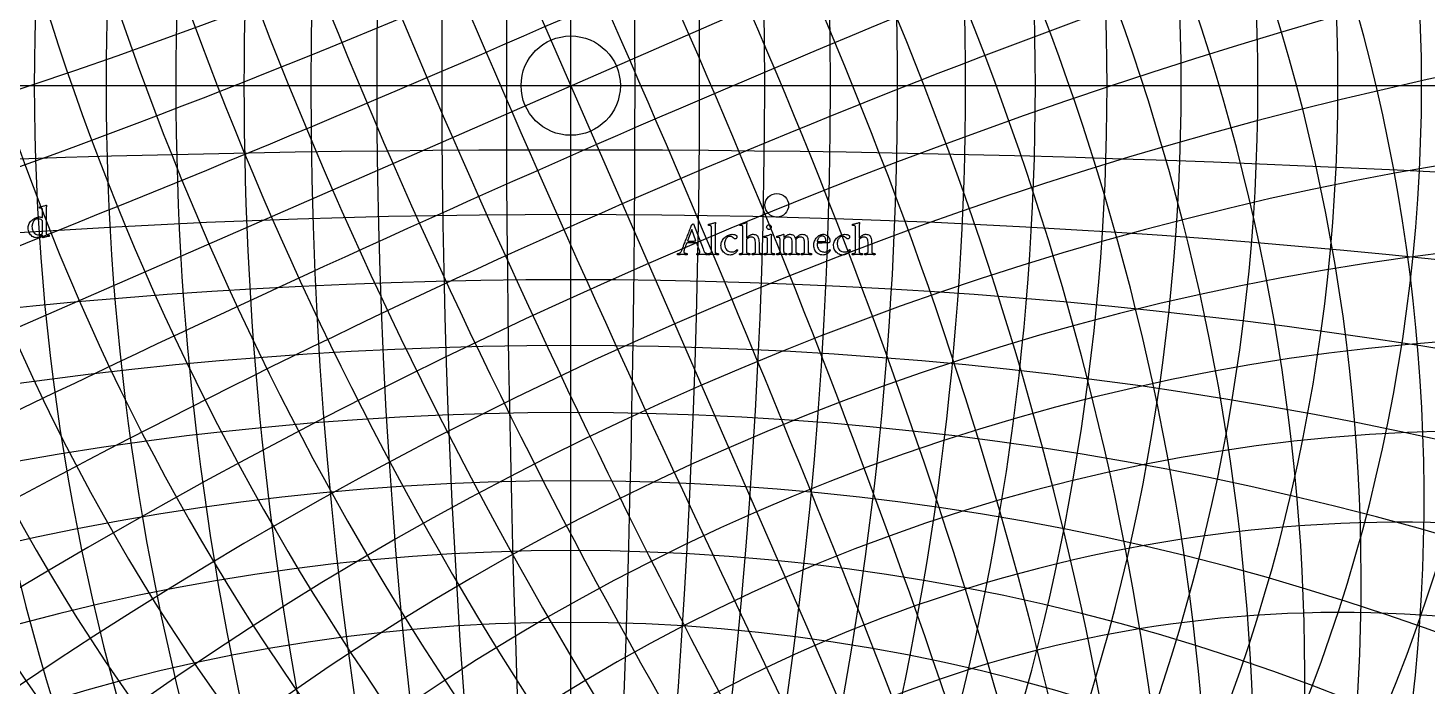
# Model space of a CAD drawing. Header units: millimetres. Extents: x -105 to 105, y -105 to 128.
# Drawn here: x -35 to 55.2, y -38.7 to 3.7 of the extents above; entities that cross this region are included whole.
import ezdxf

# ---------------------------------------------------------------- set-up
doc = ezdxf.new("R2010")
doc.units = ezdxf.units.MM
for name, color, linetype in [('CUT_INNER', 6, 'Continuous'), ('ENGRAVE', 7, 'Continuous'), ('ENGRAVE_FINE', 8, 'Continuous'), ('TEXT', 5, 'Continuous')]:
    doc.layers.add(name, color=color, linetype=linetype)

msp = doc.modelspace()

# ---------------------------------------------------------------- linework, layer by layer
at = {"layer": 'CUT_INNER'}
msp.add_circle((0, 0), 3.2, dxfattribs=at)
at = {"layer": 'ENGRAVE'}
for points in [[(0, -95.025), (0, 95.025)], [(0, -95.025), (0, 95.025)], [(-87.0884, -38.0178), (87.0884, 38.0178)], [(-95.025, 0), (95.025, 0)], [(-95.025, 0), (95.025, 0)], [(-95.025, 0), (95.025, 0)]]:
    msp.add_lwpolyline(points, dxfattribs=at)
for centre, radius in [((0, 0), 102.9), ((0, 0), 102.9), ((0, 0), 100.1438), ((0, 0), 95.025), ((0, 0), 95.025), ((0, 0), 95.025), ((13.287, -7.7073), 0.7602)]:
    msp.add_circle(centre, radius, dxfattribs=at)
for centre, radius, start, end in [((16.7555, 0), 96.4909, 100, 260), ((34.5863, 0), 101.1235, 110, 250), ((54.8627, 0), 109.7254, 120, 240), ((79.7354, 0), 124.0463, 130, 230), ((113.2464, 0), 147.8327, 140, 220), ((164.5881, 0), 190.05, 150, 210), ((261.079, 0), 277.8345, 160, 200), ((538.9136, 0), 547.2272, 170, 190), ((-538.9136, 0), 547.2272, 350, 10), ((-261.079, 0), 277.8345, 340, 20), ((-164.5881, 0), 190.05, 330, 30), ((-113.2464, 0), 147.8327, 320, 40), ((-79.7354, 0), 124.0463, 310, 50), ((-54.8627, 0), 109.7254, 300, 60), ((-34.5863, 0), 101.1235, 290, 70), ((-16.7555, 0), 96.4909, 280, 80), ((0, -547.2272), 538.9136, 80, 100), ((0, -277.8345), 261.079, 70, 110), ((0, -190.05), 164.5881, 60, 120), ((0, -147.8327), 113.2464, 50, 130)]:
    msp.add_arc(centre, radius, start, end, dxfattribs=at)
at = {"layer": 'ENGRAVE_FINE'}
for points in [[(38.0178, -87.0884), (-38.0178, 87.0884)], [(-87.0884, -38.0178), (87.0884, 38.0178)]]:
    msp.add_lwpolyline(points, dxfattribs=at)
for centre, radius, start, end in [((8.3136, 0), 95.388, 95, 265), ((25.4619, 0), 98.3771, 105, 255), ((44.3109, 0), 104.8485, 115, 245), ((66.5372, 0), 116.0041, 125, 235), ((95.025, 0), 134.3856, 135, 225), ((135.7098, 0), 165.671, 145, 215), ((203.7818, 0), 224.8483, 155, 205), ((354.6381, 0), 367.1484, 165, 195), ((1086.1407, 0), 1090.2896, 175, 185), ((-1086.1407, 0), 1090.2896, 355, 5), ((-354.6381, 0), 367.1484, 345, 15), ((-203.7818, 0), 224.8483, 335, 25), ((-135.7098, 0), 165.671, 325, 35), ((-95.025, 0), 134.3856, 315, 45), ((-66.5372, 0), 116.0041, 305, 55), ((-44.3109, 0), 104.8485, 295, 65), ((-25.4619, 0), 98.3771, 285, 75), ((-8.3136, 0), 95.388, 275, 85), ((-7.6193, -3.3261), 95.388, 298.583333, 108.583334), ((-15.356, -6.7036), 96.4909, 303.583333, 103.583333), ((-23.3353, -10.1868), 98.3771, 308.583333, 98.583333), ((7.6193, 3.3261), 95.388, 118.583333, 288.583334), ((15.356, 6.7036), 96.4909, 123.583333, 283.583333), ((23.3353, 10.1868), 98.3771, 128.583333, 278.583333), ((31.6976, 13.8374), 101.1235, 133.583333, 273.583333), ((40.61, 17.728), 104.8485, 138.583333, 268.583333), ((50.2805, 21.9496), 109.7254, 143.583333, 263.583333), ((60.98, 26.6204), 116.0041, 148.583333, 258.583333), ((73.0759, 31.9008), 124.0463, 153.583333, 253.583333), ((87.0884, 38.0178), 134.3856, 158.583333, 248.583333), ((103.788, 45.3079), 147.8327, 163.583333, 243.583333), ((124.3752, 54.2951), 165.671, 168.583333, 238.583333), ((150.8416, 65.8488), 190.05, 173.583333, 233.583333), ((186.7617, 81.5295), 224.8483, 178.583333, 228.583333), ((-31.6976, -13.8374), 101.1235, 313.583333, 93.583333), ((239.2735, 104.4531), 277.8345, 183.583333, 223.583333), ((325.0184, 141.8845), 367.1484, 188.583333, 218.583333), ((493.903, 215.6099), 547.2272, 193.583333, 213.583333), ((995.4253, 434.5458), 1090.2896, 198.5833333, 208.5833333), ((-995.4253, -434.5458), 1090.2896, 18.5833333, 28.5833333), ((-493.903, -215.6099), 547.2272, 13.583333, 33.583333), ((-325.0184, -141.8845), 367.1484, 8.583333, 38.583333), ((-239.2735, -104.4531), 277.8345, 3.583333, 43.583333), ((-186.7617, -81.5295), 224.8483, 358.583333, 48.583333), ((-150.8416, -65.8488), 190.05, 353.583333, 53.583333), ((-124.3752, -54.2951), 165.671, 348.583333, 58.583333), ((-103.788, -45.3079), 147.8327, 343.583333, 63.583333), ((-87.0884, -38.0178), 134.3856, 338.583333, 68.583333), ((-73.0759, -31.9008), 124.0463, 333.583333, 73.583333), ((-60.98, -26.6204), 116.0041, 328.583333, 78.583333), ((-50.2805, -21.9496), 109.7254, 323.583333, 83.583333), ((-40.61, -17.728), 104.8485, 318.583333, 88.583333), ((-89.9579, 206.0688), 203.7818, 268.583333, 318.583333), ((-111.1567, 254.6295), 261.079, 273.583333, 313.583333), ((-146.8896, 336.4839), 354.6381, 278.583333, 308.583333), ((-218.936, 501.5223), 538.9136, 283.583333, 303.583333), ((-436.2057, 999.2277), 1086.1407, 288.5833333, 298.5833333), ((436.2057, -999.2277), 1086.1407, 108.5833333, 118.5833333), ((218.936, -501.5223), 538.9136, 103.583333, 123.583333), ((146.8896, -336.4839), 354.6381, 98.583333, 128.583333), ((111.1567, -254.6295), 261.079, 93.583333, 133.583333), ((89.9579, -206.0688), 203.7818, 88.583333, 138.583333), ((0, -1090.2896), 1086.1407, 85, 95), ((76.0357, -174.1769), 164.5881, 83.583333, 143.583333), ((0, -367.1484), 354.6381, 75, 105), ((66.2821, -151.834), 135.7098, 78.583333, 148.583333), ((0, -224.8483), 203.7818, 65, 115), ((59.1453, -135.4855), 113.2464, 73.583333, 153.583333), ((53.7653, -123.1616), 95.025, 68.583333, 158.583333), ((0, -165.671), 135.7098, 55, 125), ((49.6288, -113.6859), 79.7354, 63.583333, 163.583333)]:
    msp.add_arc(centre, radius, start, end, dxfattribs=at)
at = {"layer": 'TEXT'}
for points in [[(-34.2728, -8.4611), (-34.2471, -8.4618), (-34.2191, -8.4638), (-34.1889, -8.4672), (-34.1563, -8.4719), (-34.1254, -8.4771), (-34.1003, -8.4822), (-34.081, -8.4871), (-34.0674, -8.4918), (-34.0607, -8.488), (-34.0559, -8.4765), (-34.053, -8.4573), (-34.0521, -8.4305), (-34.0521, -8.1025), (-34.0522, -8.0848), (-34.0525, -8.0653), (-34.0529, -8.0442), (-34.0536, -8.0213), (-34.055, -7.9988), (-34.0578, -7.9787), (-34.0619, -7.9612), (-34.0674, -7.9462), (-34.0762, -7.9308), (-34.0904, -7.9186), (-34.1099, -7.9094), (-34.1348, -7.9032), (-34.1628, -7.8992), (-34.1915, -7.8964), (-34.221, -7.8946), (-34.2513, -7.8941), (-34.2528, -7.8917), (-34.254, -7.8845), (-34.2551, -7.8725), (-34.2559, -7.8557), (-34.256, -7.8388), (-34.2548, -7.8262), (-34.2522, -7.8181), (-34.2483, -7.8144), (-34.1918, -7.807), (-34.136, -7.7971), (-34.0807, -7.7848), (-34.026, -7.7699), (-33.9725, -7.7531), (-33.9206, -7.735), (-33.8705, -7.7156), (-33.8222, -7.6948), (-33.8161, -7.6959), (-33.8103, -7.699), (-33.8046, -7.7043), (-33.7992, -7.7117), (-33.7945, -7.72), (-33.7911, -7.7281), (-33.7891, -7.7361), (-33.7885, -7.7439), (-33.7895, -7.7481), (-33.7927, -7.7607), (-33.7979, -7.7818), (-33.8053, -7.8113), (-33.8127, -7.8486), (-33.818, -7.8933), (-33.8211, -7.9452), (-33.8222, -8.0044), (-33.8222, -9.2857), (-33.8219, -9.3287), (-33.821, -9.3719), (-33.8196, -9.4153), (-33.8176, -9.4589), (-33.8148, -9.4992), (-33.8111, -9.5329), (-33.8064, -9.5598), (-33.8007, -9.58), (-33.7905, -9.5952), (-33.775, -9.6072), (-33.7544, -9.6159), (-33.7287, -9.6214), (-33.702, -9.6249), (-33.6785, -9.6279), (-33.6583, -9.6303), (-33.6413, -9.6321), (-33.6358, -9.6321), (-33.6314, -9.6321), (-33.6281, -9.6321), (-33.626, -9.6321), (-33.6232, -9.6343), (-33.621, -9.6378), (-33.6194, -9.6427), (-33.6183, -9.6489), (-33.6177, -9.6554), (-33.6172, -9.6608), (-33.6169, -9.6653), (-33.6168, -9.6689), (-33.6171, -9.6715), (-33.6179, -9.6762), (-33.6194, -9.683), (-33.6214, -9.6919), (-33.6242, -9.7006), (-33.6279, -9.7068), (-33.6326, -9.7105), (-33.6383, -9.7118), (-33.6774, -9.7145), (-33.7183, -9.7195), (-33.761, -9.7267), (-33.8053, -9.7363), (-33.8489, -9.7469), (-33.8892, -9.7574), (-33.9263, -9.7676), (-33.9601, -9.7777), (-33.9885, -9.7864), (-34.0092, -9.7926), (-34.0222, -9.7964), (-34.0275, -9.7976), (-34.0333, -9.7963), (-34.0383, -9.7923), (-34.0425, -9.7855), (-34.0459, -9.7762), (-34.0486, -9.7658), (-34.0505, -9.7562), (-34.0517, -9.7474), (-34.0521, -9.7394), (-34.0521, -9.6352), (-34.0526, -9.6237), (-34.0544, -9.6168), (-34.0572, -9.6145), (-34.0613, -9.6168), (-34.075, -9.6302), (-34.0946, -9.6459), (-34.1202, -9.6639), (-34.1517, -9.6842), (-34.187, -9.7052), (-34.2241, -9.7252), (-34.2629, -9.7443), (-34.3034, -9.7624), (-34.3442, -9.7778), (-34.3839, -9.7888), (-34.4224, -9.7954), (-34.4598, -9.7976), (-34.5263, -9.7923), (-34.5912, -9.7765), (-34.6543, -9.7502), (-34.7157, -9.7133), (-34.7734, -9.6673), (-34.8253, -9.6137), (-34.8715, -9.5524), (-34.9119, -9.4834), (-34.9447, -9.4084), (-34.9682, -9.329), (-34.9823, -9.2452), (-34.987, -9.157), (-34.9825, -9.0846), (-34.969, -9.0148), (-34.9465, -8.9475), (-34.915, -8.8826), (-34.8765, -8.8211), (-34.833, -8.7638), (-34.7845, -8.7108), (-34.731, -8.6619), (-34.6744, -8.6177), (-34.6165, -8.5784), (-34.5572, -8.5441), (-34.4965, -8.5148), (-34.4366, -8.4913), (-34.3793, -8.4745), (-34.3247, -8.4645), (-34.2728, -8.4611)], [(-34.3709, -8.5868), (-34.4256, -8.5913), (-34.4762, -8.6048), (-34.5229, -8.6273), (-34.5655, -8.6588), (-34.6038, -8.6975), (-34.6375, -8.7412), (-34.6667, -8.7902), (-34.6912, -8.8443), (-34.7106, -8.9018), (-34.7245, -8.9608), (-34.7329, -9.0213), (-34.7356, -9.0834), (-34.7326, -9.1526), (-34.7234, -9.219), (-34.708, -9.2828), (-34.6866, -9.3439), (-34.6592, -9.4008), (-34.6261, -9.452), (-34.5872, -9.4974), (-34.5425, -9.5371), (-34.4925, -9.5693), (-34.4375, -9.5922), (-34.3776, -9.606), (-34.3126, -9.6106), (-34.2634, -9.608), (-34.2168, -9.6003), (-34.173, -9.5874), (-34.1318, -9.5693), (-34.0969, -9.5488), (-34.072, -9.529), (-34.0571, -9.5098), (-34.0521, -9.4911), (-34.0521, -8.734), (-34.0581, -8.7082), (-34.0762, -8.683), (-34.1064, -8.6584), (-34.1486, -8.6343), (-34.1987, -8.6135), (-34.2525, -8.5987), (-34.3098, -8.5898), (-34.3709, -8.5868)], [(7.2177, -10.4737), (7.2195, -10.469), (7.2249, -10.4549), (7.234, -10.4315), (7.2468, -10.3986), (7.2626, -10.3577), (7.2809, -10.3101), (7.3017, -10.2558), (7.3249, -10.1948), (7.3503, -10.1286), (7.3774, -10.0587), (7.4063, -9.9853), (7.4368, -9.9082), (7.4683, -9.8287), (7.5, -9.748), (7.5319, -9.6662), (7.564, -9.5832), (7.5959, -9.5006), (7.6273, -9.4196), (7.658, -9.3404), (7.6882, -9.2629), (7.7172, -9.1886), (7.7445, -9.1188), (7.7701, -9.0537), (7.7939, -8.9932), (7.8019, -8.9805), (7.8135, -8.9671), (7.8287, -8.9529), (7.8476, -8.938), (7.867, -8.9246), (7.884, -8.915), (7.8984, -8.9092), (7.9104, -8.9073), (7.9132, -8.9074), (7.9154, -8.9077), (7.917, -8.9082), (7.9181, -8.9089), (7.9191, -8.9097), (7.9208, -8.9108), (7.923, -8.912), (7.9257, -8.9135), (8.5357, -10.5136), (8.5658, -10.5925), (8.5886, -10.6515), (8.6041, -10.6906), (8.6124, -10.7097), (8.6219, -10.726), (8.635, -10.7412), (8.6517, -10.7551), (8.6721, -10.768), (8.6944, -10.7794), (8.7166, -10.7891), (8.7388, -10.797), (8.761, -10.8032), (8.7813, -10.8079), (8.7974, -10.8113), (8.8096, -10.8133), (8.8177, -10.814), (8.8229, -10.8227), (8.8262, -10.8335), (8.8275, -10.8464), (8.8269, -10.8615), (8.8254, -10.8759), (8.8239, -10.8871), (8.8223, -10.8951), (8.8208, -10.8998), (8.7775, -10.8968), (8.7365, -10.894), (8.6978, -10.8915), (8.6614, -10.8891), (8.6244, -10.8871), (8.584, -10.8856), (8.5401, -10.8848), (8.4928, -10.8845), (8.4429, -10.8848), (8.3974, -10.8856), (8.3563, -10.8871), (8.3196, -10.8891), (8.2829, -10.8915), (8.2419, -10.894), (8.1964, -10.8968), (8.1464, -10.8998), (8.1412, -10.8925), (8.1376, -10.8829), (8.1358, -10.8711), (8.1357, -10.8569), (8.1372, -10.8427), (8.1399, -10.8308), (8.144, -10.8212), (8.1495, -10.814), (8.1652, -10.8133), (8.1848, -10.8113), (8.2081, -10.8079), (8.2353, -10.8032), (8.2622, -10.7974), (8.2844, -10.7906), (8.302, -10.7828), (8.315, -10.7741), (8.3204, -10.7668), (8.3242, -10.7573), (8.3265, -10.7454), (8.3273, -10.7312), (8.3261, -10.715), (8.3223, -10.694), (8.3161, -10.6683), (8.3074, -10.6377), (8.2967, -10.6037), (8.2848, -10.5676), (8.2715, -10.5294), (8.2568, -10.489), (8.2415, -10.4479), (8.2261, -10.4074), (8.2108, -10.3675), (8.1955, -10.3281), (8.1808, -10.2908), (8.1675, -10.2568), (8.1555, -10.2264), (8.1449, -10.1994), (8.1362, -10.1772), (8.13, -10.1614), (8.1262, -10.1519), (8.125, -10.1488), (8.1246, -10.1484), (8.1235, -10.1473), (8.1215, -10.1453), (8.1189, -10.1427), (8.1158, -10.14), (8.1127, -10.1381), (8.1097, -10.1369), (8.1066, -10.1365), (8.0823, -10.1352), (8.0552, -10.1342), (8.0256, -10.1337), (7.9932, -10.1335), (7.96, -10.1335), (7.928, -10.1335), (7.8972, -10.1335), (7.8675, -10.1335), (7.8598, -10.1335), (7.8522, -10.1335), (7.8445, -10.1335), (7.8368, -10.1335), (7.8294, -10.1335), (7.8223, -10.1335), (7.8156, -10.1335), (7.8093, -10.1335), (7.765, -10.1336), (7.7242, -10.1338), (7.6868, -10.1343), (7.6529, -10.135), (7.6184, -10.136), (7.5794, -10.1377), (7.5357, -10.1399), (7.4874, -10.1427), (7.4857, -10.1429), (7.4836, -10.1438), (7.4811, -10.1452), (7.4782, -10.1473), (7.4755, -10.1493), (7.4736, -10.1507), (7.4725, -10.1516), (7.4721, -10.1519), (7.4706, -10.1557), (7.4663, -10.1672), (7.4591, -10.1863), (7.4491, -10.2132), (7.437, -10.2452), (7.4238, -10.2802), (7.4094, -10.3181), (7.3939, -10.3588), (7.3783, -10.4002), (7.3636, -10.4404), (7.3499, -10.4792), (7.3372, -10.5166), (7.3246, -10.5534), (7.3146, -10.5871), (7.307, -10.6178), (7.3019, -10.6454), (7.2986, -10.6701), (7.2962, -10.6921), (7.2948, -10.7115), (7.2943, -10.7281), (7.2973, -10.7441), (7.3062, -10.7584), (7.321, -10.771), (7.3418, -10.7818), (7.3657, -10.7909), (7.3901, -10.7983), (7.4148, -10.8039), (7.4399, -10.8078), (7.4628, -10.8105), (7.4809, -10.8124), (7.4942, -10.8136), (7.5027, -10.814), (7.5056, -10.8187), (7.5081, -10.8266), (7.5102, -10.8378), (7.5119, -10.8523), (7.5129, -10.8673), (7.5127, -10.8803), (7.5113, -10.8911), (7.5089, -10.8998), (7.4808, -10.8983), (7.4548, -10.8967), (7.431, -10.8952), (7.4092, -10.8937), (7.3885, -10.8921), (7.3679, -10.8906), (7.3472, -10.8891), (7.3265, -10.8875), (7.3041, -10.8862), (7.2786, -10.8852), (7.2497, -10.8847), (7.2177, -10.8845), (7.1853, -10.8847), (7.1556, -10.8852), (7.1286, -10.8862), (7.1042, -10.8875), (7.0812, -10.8891), (7.0583, -10.8906), (7.0353, -10.8921), (7.0123, -10.8937), (6.9878, -10.8952), (6.9602, -10.8967), (6.9295, -10.8983), (6.8958, -10.8998), (6.8931, -10.8951), (6.8912, -10.8871), (6.89, -10.8759), (6.8897, -10.8615), (6.89, -10.8464), (6.8912, -10.8335), (6.8931, -10.8227), (6.8958, -10.814), (6.912, -10.8131), (6.933, -10.8105), (6.9587, -10.8062), (6.9893, -10.8002), (7.0195, -10.7922), (7.0441, -10.7822), (7.0631, -10.77), (7.0766, -10.7557), (7.0988, -10.7257), (7.1192, -10.694), (7.1379, -10.6606), (7.1548, -10.6254), (7.1708, -10.5889), (7.1866, -10.5515), (7.2022, -10.5131), (7.2177, -10.4737)], [(9.0752, -9.22), (9.0751, -9.2023), (9.0749, -9.1828), (9.0744, -9.1617), (9.0737, -9.1388), (9.0723, -9.1163), (9.0695, -9.0962), (9.0654, -9.0787), (9.0599, -9.0637), (9.0512, -9.0483), (9.0373, -9.0361), (9.0182, -9.0269), (8.994, -9.0207), (8.9667, -9.0167), (8.9384, -9.0139), (8.9092, -9.0121), (8.8791, -9.0116), (8.8776, -9.0092), (8.8764, -9.002), (8.8753, -8.99), (8.8745, -8.9732), (8.8744, -8.9563), (8.8756, -8.9437), (8.8782, -8.9356), (8.8821, -8.9319), (8.9384, -8.9245), (8.994, -8.9146), (9.0488, -8.9023), (9.1028, -8.8874), (9.1557, -8.8706), (9.207, -8.8525), (9.2569, -8.8331), (9.3051, -8.8123), (9.3112, -8.8134), (9.317, -8.8165), (9.3227, -8.8218), (9.3281, -8.8292), (9.3328, -8.8375), (9.3362, -8.8456), (9.3382, -8.8536), (9.3389, -8.8614), (9.3378, -8.8656), (9.3346, -8.8782), (9.3294, -8.8993), (9.322, -8.9288), (9.3146, -8.9661), (9.3093, -9.0108), (9.3062, -9.0627), (9.3051, -9.1219), (9.3051, -10.5442), (9.3052, -10.5774), (9.3055, -10.6094), (9.306, -10.6402), (9.3067, -10.6699), (9.3081, -10.6977), (9.3109, -10.7228), (9.315, -10.7452), (9.3205, -10.7649), (9.3255, -10.7724), (9.3346, -10.7795), (9.3478, -10.7862), (9.3649, -10.7925), (9.3845, -10.7982), (9.4048, -10.8029), (9.4258, -10.8066), (9.4477, -10.8094), (9.4683, -10.8114), (9.4856, -10.8128), (9.4997, -10.8137), (9.5105, -10.814), (9.5146, -10.8212), (9.5178, -10.8308), (9.52, -10.8427), (9.5212, -10.8569), (9.5211, -10.8711), (9.5193, -10.8829), (9.5158, -10.8925), (9.5105, -10.8998), (9.4659, -10.8968), (9.4239, -10.894), (9.3846, -10.8915), (9.348, -10.8891), (9.3116, -10.8871), (9.2729, -10.8856), (9.232, -10.8848), (9.1887, -10.8845), (9.1468, -10.8848), (9.107, -10.8856), (9.0694, -10.8871), (9.0339, -10.8891), (8.9979, -10.8915), (8.9591, -10.894), (8.9175, -10.8968), (8.8729, -10.8998), (8.8677, -10.8925), (8.8641, -10.8829), (8.8623, -10.8711), (8.8622, -10.8569), (8.8634, -10.8427), (8.8656, -10.8308), (8.8688, -10.8212), (8.8729, -10.814), (8.8837, -10.8137), (8.8974, -10.8128), (8.9143, -10.8114), (8.9342, -10.8094), (8.9555, -10.8066), (8.9764, -10.8029), (8.9969, -10.7982), (9.017, -10.7925), (9.0346, -10.7862), (9.0476, -10.7795), (9.0561, -10.7724), (9.0599, -10.7649), (9.0654, -10.7452), (9.0695, -10.7228), (9.0723, -10.6977), (9.0737, -10.6699), (9.0744, -10.6402), (9.0749, -10.6094), (9.0751, -10.5774), (9.0752, -10.5442)], [(11.7574, -9.5786), (11.8336, -9.5829), (11.8999, -9.5955), (11.9563, -9.6166), (12.0026, -9.6461), (12.0406, -9.6844), (12.072, -9.7319), (12.0966, -9.7886), (12.1145, -9.8545), (12.1272, -9.9298), (12.1363, -10.0147), (12.1418, -10.1091), (12.1436, -10.2132), (12.1436, -10.5442), (12.1437, -10.5774), (12.144, -10.6094), (12.1445, -10.6402), (12.1452, -10.6699), (12.1466, -10.6977), (12.1494, -10.7228), (12.1535, -10.7452), (12.159, -10.7649), (12.164, -10.7724), (12.1731, -10.7795), (12.1863, -10.7862), (12.2034, -10.7925), (12.2229, -10.7982), (12.2432, -10.8029), (12.2643, -10.8066), (12.2862, -10.8094), (12.3068, -10.8114), (12.3241, -10.8128), (12.3382, -10.8137), (12.349, -10.814), (12.3531, -10.8212), (12.3563, -10.8308), (12.3585, -10.8427), (12.3597, -10.8569), (12.3596, -10.8711), (12.3578, -10.8829), (12.3543, -10.8925), (12.349, -10.8998), (12.3044, -10.8968), (12.2624, -10.894), (12.2231, -10.8915), (12.1865, -10.8891), (12.1501, -10.8871), (12.1114, -10.8856), (12.0704, -10.8848), (12.0271, -10.8845), (11.9853, -10.8848), (11.9455, -10.8856), (11.9079, -10.8871), (11.8723, -10.8891), (11.8364, -10.8915), (11.7976, -10.894), (11.756, -10.8968), (11.7114, -10.8998), (11.7061, -10.8925), (11.7026, -10.8829), (11.7008, -10.8711), (11.7007, -10.8569), (11.7019, -10.8427), (11.7041, -10.8308), (11.7073, -10.8212), (11.7114, -10.814), (11.7221, -10.8137), (11.7359, -10.8128), (11.7528, -10.8114), (11.7727, -10.8094), (11.794, -10.8066), (11.8149, -10.8029), (11.8354, -10.7982), (11.8555, -10.7925), (11.8731, -10.7862), (11.8861, -10.7795), (11.8946, -10.7724), (11.8984, -10.7649), (11.9039, -10.7452), (11.908, -10.7228), (11.9108, -10.6977), (11.9122, -10.6699), (11.9129, -10.6402), (11.9133, -10.6094), (11.9136, -10.5774), (11.9137, -10.5442), (11.9137, -10.2438), (11.9122, -10.1554), (11.9076, -10.0771), (11.8999, -10.009), (11.8892, -9.9511), (11.8744, -9.9019), (11.8547, -9.8603), (11.83, -9.8261), (11.8003, -9.7993), (11.7649, -9.7792), (11.7229, -9.7649), (11.6744, -9.7562), (11.6195, -9.7534), (11.5912, -9.7556), (11.5616, -9.7622), (11.5307, -9.7732), (11.4984, -9.7886), (11.4665, -9.8065), (11.4367, -9.825), (11.409, -9.8441), (11.3834, -9.8637), (11.362, -9.8821), (11.3466, -9.8974), (11.3374, -9.9097), (11.3344, -9.9189), (11.3344, -10.5442), (11.3345, -10.5774), (11.3348, -10.6094), (11.3352, -10.6402), (11.3359, -10.6699), (11.3373, -10.6977), (11.3401, -10.7228), (11.3442, -10.7452), (11.3497, -10.7649), (11.3548, -10.7724), (11.3639, -10.7795), (11.377, -10.7862), (11.3942, -10.7925), (11.4137, -10.7982), (11.434, -10.8029), (11.4551, -10.8066), (11.4769, -10.8094), (11.4975, -10.8114), (11.5148, -10.8128), (11.5289, -10.8137), (11.5398, -10.814), (11.5439, -10.8212), (11.547, -10.8308), (11.5492, -10.8427), (11.5505, -10.8569), (11.5504, -10.8711), (11.5486, -10.8829), (11.545, -10.8925), (11.5398, -10.8998), (11.4951, -10.8968), (11.4532, -10.894), (11.4139, -10.8915), (11.3773, -10.8891), (11.3409, -10.8871), (11.3022, -10.8856), (11.2612, -10.8848), (11.2179, -10.8845), (11.176, -10.8848), (11.1363, -10.8856), (11.0986, -10.8871), (11.0631, -10.8891), (11.0272, -10.8915), (10.9884, -10.894), (10.9467, -10.8968), (10.9022, -10.8998), (10.8969, -10.8925), (10.8934, -10.8829), (10.8915, -10.8711), (10.8914, -10.8569), (10.8927, -10.8427), (10.8949, -10.8308), (10.898, -10.8212), (10.9022, -10.814), (10.9129, -10.8137), (10.9267, -10.8128), (10.9435, -10.8114), (10.9635, -10.8094), (10.9847, -10.8066), (11.0056, -10.8029), (11.0261, -10.7982), (11.0462, -10.7925), (11.0639, -10.7862), (11.0769, -10.7795), (11.0853, -10.7724), (11.0892, -10.7649), (11.0946, -10.7452), (11.0987, -10.7228), (11.1015, -10.6977), (11.1029, -10.6699), (11.1036, -10.6402), (11.1041, -10.6094), (11.1044, -10.5774), (11.1045, -10.5442), (11.1045, -9.22), (11.1044, -9.2035), (11.1041, -9.1847), (11.1036, -9.1637), (11.1029, -9.1403), (11.1015, -9.1171), (11.0987, -9.0966), (11.0946, -9.0788), (11.0892, -9.0637), (11.0804, -9.0483), (11.0665, -9.0361), (11.0475, -9.0269), (11.0232, -9.0207), (10.9959, -9.0167), (10.9677, -9.0139), (10.9385, -9.0121), (10.9083, -9.0116), (10.9069, -9.0092), (10.9056, -9.002), (10.9046, -8.99), (10.9037, -8.9732), (10.9036, -8.9563), (10.9049, -8.9437), (10.9074, -8.9356), (10.9114, -8.9319), (10.9677, -8.9245), (11.0232, -8.9146), (11.078, -8.9023), (11.1321, -8.8874), (11.1849, -8.8706), (11.2363, -8.8525), (11.2861, -8.8331), (11.3344, -8.8123), (11.3404, -8.8134), (11.3463, -8.8165), (11.3519, -8.8218), (11.3574, -8.8292), (11.3621, -8.8375), (11.3654, -8.8456), (11.3674, -8.8536), (11.3681, -8.8614), (11.367, -8.8656), (11.3639, -8.8782), (11.3586, -8.8993), (11.3512, -8.9288), (11.3439, -8.9661), (11.3386, -9.0108), (11.3354, -9.0627), (11.3344, -9.1219), (11.3344, -9.7993), (11.335, -9.802), (11.3367, -9.8039), (11.3396, -9.8051), (11.3436, -9.8055), (11.3453, -9.8051), (11.3474, -9.8039), (11.3499, -9.802), (11.3528, -9.7993), (11.3705, -9.7813), (11.393, -9.761), (11.4203, -9.7384), (11.4524, -9.7135), (11.4877, -9.6881), (11.5248, -9.6641), (11.5636, -9.6414), (11.6041, -9.62), (11.6447, -9.6019), (11.6838, -9.589), (11.7214, -9.5812), (11.7574, -9.5786)], [(12.6341, -9.1158), (12.6369, -9.0862), (12.6452, -9.0587), (12.6591, -9.0333), (12.6785, -9.01), (12.7018, -8.9906), (12.7272, -8.9767), (12.7547, -8.9684), (12.7843, -8.9656), (12.8139, -8.9684), (12.8414, -8.9767), (12.8668, -8.9906), (12.89, -9.01), (12.9095, -9.0333), (12.9234, -9.0587), (12.9317, -9.0862), (12.9345, -9.1158), (12.9317, -9.1454), (12.9234, -9.1729), (12.9095, -9.1983), (12.89, -9.2215), (12.8668, -9.241), (12.8414, -9.2549), (12.8139, -9.2632), (12.7843, -9.266), (12.7547, -9.2632), (12.7272, -9.2549), (12.7018, -9.241), (12.6785, -9.2215), (12.6591, -9.1983), (12.6452, -9.1729), (12.6369, -9.1454), (12.6341, -9.1158)], [(19.0191, -9.5786), (19.0954, -9.5829), (19.1617, -9.5955), (19.218, -9.6166), (19.2644, -9.6461), (19.3024, -9.6844), (19.3337, -9.7319), (19.3583, -9.7886), (19.3763, -9.8545), (19.389, -9.9298), (19.3981, -10.0147), (19.4036, -10.1091), (19.4054, -10.2132), (19.4054, -10.5442), (19.4055, -10.5774), (19.4058, -10.6094), (19.4062, -10.6402), (19.4069, -10.6699), (19.4083, -10.6977), (19.4111, -10.7228), (19.4152, -10.7452), (19.4207, -10.7649), (19.4258, -10.7724), (19.4349, -10.7795), (19.448, -10.7862), (19.4651, -10.7925), (19.4847, -10.7982), (19.505, -10.8029), (19.5261, -10.8066), (19.5479, -10.8094), (19.5685, -10.8114), (19.5858, -10.8128), (19.5999, -10.8137), (19.6107, -10.814), (19.6149, -10.8212), (19.618, -10.8308), (19.6202, -10.8427), (19.6215, -10.8569), (19.6214, -10.8711), (19.6196, -10.8829), (19.616, -10.8925), (19.6107, -10.8998), (19.5661, -10.8968), (19.5242, -10.894), (19.4849, -10.8915), (19.4483, -10.8891), (19.4119, -10.8871), (19.3732, -10.8856), (19.3322, -10.8848), (19.2889, -10.8845), (19.247, -10.8848), (19.2073, -10.8856), (19.1696, -10.8871), (19.1341, -10.8891), (19.0982, -10.8915), (19.0594, -10.894), (19.0177, -10.8968), (18.9732, -10.8998), (18.9679, -10.8925), (18.9643, -10.8829), (18.9625, -10.8711), (18.9624, -10.8569), (18.9637, -10.8427), (18.9659, -10.8308), (18.969, -10.8212), (18.9732, -10.814), (18.9839, -10.8137), (18.9977, -10.8128), (19.0145, -10.8114), (19.0345, -10.8094), (19.0557, -10.8066), (19.0766, -10.8029), (19.0971, -10.7982), (19.1172, -10.7925), (19.1349, -10.7862), (19.1479, -10.7795), (19.1563, -10.7724), (19.1601, -10.7649), (19.1656, -10.7452), (19.1697, -10.7228), (19.1725, -10.6977), (19.1739, -10.6699), (19.1746, -10.6402), (19.1751, -10.6094), (19.1754, -10.5774), (19.1755, -10.5442), (19.1755, -10.2438), (19.1739, -10.1554), (19.1693, -10.0771), (19.1617, -10.009), (19.151, -9.9511), (19.1362, -9.9019), (19.1165, -9.8603), (19.0918, -9.8261), (19.0621, -9.7993), (19.0266, -9.7792), (18.9847, -9.7649), (18.9362, -9.7562), (18.8812, -9.7534), (18.8529, -9.7556), (18.8233, -9.7622), (18.7924, -9.7732), (18.7601, -9.7886), (18.7282, -9.8065), (18.6984, -9.825), (18.6707, -9.8441), (18.6452, -9.8637), (18.6237, -9.8821), (18.6084, -9.8974), (18.5992, -9.9097), (18.5961, -9.9189), (18.5961, -10.5442), (18.5962, -10.5774), (18.5965, -10.6094), (18.597, -10.6402), (18.5977, -10.6699), (18.5991, -10.6977), (18.6019, -10.7228), (18.606, -10.7452), (18.6115, -10.7649), (18.6165, -10.7724), (18.6256, -10.7795), (18.6388, -10.7862), (18.6559, -10.7925), (18.6754, -10.7982), (18.6958, -10.8029), (18.7168, -10.8066), (18.7387, -10.8094), (18.7593, -10.8114), (18.7766, -10.8128), (18.7907, -10.8137), (18.8015, -10.814), (18.8056, -10.8212), (18.8088, -10.8308), (18.811, -10.8427), (18.8122, -10.8569), (18.8121, -10.8711), (18.8103, -10.8829), (18.8068, -10.8925), (18.8015, -10.8998), (18.7569, -10.8968), (18.7149, -10.894), (18.6756, -10.8915), (18.639, -10.8891), (18.6026, -10.8871), (18.5639, -10.8856), (18.5229, -10.8848), (18.4796, -10.8845), (18.4378, -10.8848), (18.398, -10.8856), (18.3604, -10.8871), (18.3248, -10.8891), (18.2889, -10.8915), (18.2501, -10.894), (18.2085, -10.8968), (18.1639, -10.8998), (18.1586, -10.8925), (18.1551, -10.8829), (18.1533, -10.8711), (18.1532, -10.8569), (18.1544, -10.8427), (18.1566, -10.8308), (18.1598, -10.8212), (18.1639, -10.814), (18.1746, -10.8137), (18.1884, -10.8128), (18.2053, -10.8114), (18.2252, -10.8094), (18.2465, -10.8066), (18.2674, -10.8029), (18.2879, -10.7982), (18.308, -10.7925), (18.3256, -10.7862), (18.3386, -10.7795), (18.3471, -10.7724), (18.3509, -10.7649), (18.3564, -10.7452), (18.3605, -10.7228), (18.3633, -10.6977), (18.3647, -10.6699), (18.3654, -10.6402), (18.3658, -10.6094), (18.3661, -10.5774), (18.3662, -10.5442), (18.3662, -9.22), (18.3661, -9.2035), (18.3658, -9.1847), (18.3654, -9.1637), (18.3647, -9.1403), (18.3633, -9.1171), (18.3605, -9.0966), (18.3564, -9.0788), (18.3509, -9.0637), (18.3422, -9.0483), (18.3283, -9.0361), (18.3092, -9.0269), (18.285, -9.0207), (18.2577, -9.0167), (18.2294, -9.0139), (18.2002, -9.0121), (18.17, -9.0116), (18.1686, -9.0092), (18.1674, -9.002), (18.1663, -8.99), (18.1654, -8.9732), (18.1654, -8.9563), (18.1666, -8.9437), (18.1692, -8.9356), (18.1731, -8.9319), (18.2294, -8.9245), (18.285, -8.9146), (18.3398, -8.9023), (18.3938, -8.8874), (18.4467, -8.8706), (18.498, -8.8525), (18.5478, -8.8331), (18.5961, -8.8123), (18.6022, -8.8134), (18.608, -8.8165), (18.6137, -8.8218), (18.6191, -8.8292), (18.6238, -8.8375), (18.6272, -8.8456), (18.6292, -8.8536), (18.6298, -8.8614), (18.6288, -8.8656), (18.6256, -8.8782), (18.6204, -8.8993), (18.613, -8.9288), (18.6056, -8.9661), (18.6003, -9.0108), (18.5972, -9.0627), (18.5961, -9.1219), (18.5961, -9.7993), (18.5967, -9.802), (18.5984, -9.8039), (18.6013, -9.8051), (18.6053, -9.8055), (18.607, -9.8051), (18.6092, -9.8039), (18.6116, -9.802), (18.6145, -9.7993), (18.6322, -9.7813), (18.6548, -9.761), (18.6821, -9.7384), (18.7141, -9.7135), (18.7495, -9.6881), (18.7866, -9.6641), (18.8254, -9.6414), (18.8659, -9.62), (18.9065, -9.6019), (18.9456, -9.589), (18.9831, -9.5812), (19.0191, -9.5786)], [(7.8031, -9.269), (7.5303, -9.9986), (7.5304, -9.999), (7.5307, -10.0001), (7.5312, -10.002), (7.5318, -10.0047), (7.5327, -10.0074), (7.5338, -10.0093), (7.535, -10.0105), (7.5364, -10.0108), (7.567, -10.0123), (7.6004, -10.0135), (7.6367, -10.0146), (7.6759, -10.0154), (7.7145, -10.0161), (7.7491, -10.0166), (7.7797, -10.0169), (7.8062, -10.017), (7.8406, -10.0168), (7.8732, -10.0162), (7.9042, -10.0153), (7.9334, -10.0139), (7.9624, -10.0124), (7.9928, -10.0108), (8.0245, -10.0093), (8.0575, -10.0078), (8.0603, -10.0073), (8.0625, -10.0059), (8.0642, -10.0035), (8.0652, -10.0001), (8.0659, -9.9968), (8.0664, -9.9944), (8.0666, -9.9929), (8.0667, -9.9925)], [(10.7152, -9.735), (10.7129, -9.7718), (10.706, -9.8028), (10.6945, -9.8278), (10.6784, -9.8469), (10.6598, -9.8609), (10.6408, -9.871), (10.6215, -9.877), (10.6018, -9.879), (10.5776, -9.8764), (10.5543, -9.8683), (10.5316, -9.8549), (10.5098, -9.8361), (10.4885, -9.8158), (10.4677, -9.7978), (10.4472, -9.7821), (10.427, -9.7687), (10.4037, -9.7532), (10.3826, -9.7403), (10.3638, -9.7302), (10.3473, -9.7227), (10.3303, -9.7173), (10.3098, -9.7135), (10.2858, -9.7112), (10.2585, -9.7104), (10.2187, -9.7142), (10.1791, -9.7254), (10.1398, -9.7441), (10.1006, -9.7702), (10.0632, -9.8033), (10.0293, -9.8426), (9.9989, -9.8883), (9.9718, -9.9403), (9.9497, -9.9986), (9.9339, -10.063), (9.9244, -10.1335), (9.9213, -10.2101), (9.9301, -10.3317), (9.9565, -10.4362), (10.0006, -10.5233), (10.0623, -10.5933), (10.1366, -10.6469), (10.2186, -10.6852), (10.3083, -10.7082), (10.4056, -10.7159), (10.4656, -10.7122), (10.5202, -10.7013), (10.5691, -10.6831), (10.6125, -10.6576), (10.6499, -10.63), (10.6811, -10.6055), (10.7059, -10.5841), (10.7244, -10.5657), (10.7264, -10.5663), (10.7294, -10.5684), (10.7333, -10.5717), (10.7382, -10.5764), (10.7429, -10.5822), (10.7462, -10.589), (10.7482, -10.5968), (10.7489, -10.6055), (10.7478, -10.6182), (10.7443, -10.6316), (10.7386, -10.6458), (10.7305, -10.6607), (10.7148, -10.6832), (10.6953, -10.7078), (10.6719, -10.7346), (10.6447, -10.7634), (10.6136, -10.7924), (10.5788, -10.8197), (10.5401, -10.8453), (10.4975, -10.8691), (10.4514, -10.8893), (10.4018, -10.9036), (10.3487, -10.9122), (10.2922, -10.9151), (10.2045, -10.9098), (10.1224, -10.8937), (10.0459, -10.8668), (9.9749, -10.8293), (9.9105, -10.7831), (9.8538, -10.7304), (9.8048, -10.6712), (9.7634, -10.6055), (9.7305, -10.5354), (9.7071, -10.463), (9.693, -10.3883), (9.6883, -10.3112), (9.6926, -10.2305), (9.7055, -10.1538), (9.7271, -10.0811), (9.7573, -10.0124), (9.7942, -9.9479), (9.8362, -9.8879), (9.8831, -9.8322), (9.9351, -9.7809), (9.9906, -9.7348), (10.0485, -9.6944), (10.1086, -9.6597), (10.1711, -9.6307), (10.234, -9.6079), (10.2956, -9.5917), (10.3559, -9.5819), (10.4148, -9.5786), (10.4937, -9.5832), (10.565, -9.597), (10.6286, -9.62), (10.6845, -9.6522), (10.6892, -9.6578), (10.6941, -9.6652), (10.6992, -9.6746), (10.7045, -9.6859), (10.7091, -9.6982), (10.7125, -9.7104), (10.7145, -9.7227), (10.7152, -9.735)], [(12.9222, -10.5442), (12.9223, -10.5774), (12.9226, -10.6094), (12.9231, -10.6402), (12.9237, -10.6699), (12.9252, -10.6977), (12.928, -10.7228), (12.9321, -10.7452), (12.9375, -10.7649), (12.9426, -10.7724), (12.9517, -10.7795), (12.9648, -10.7862), (12.982, -10.7925), (13.0014, -10.7982), (13.0215, -10.8029), (13.0421, -10.8066), (13.0632, -10.8094), (13.0831, -10.8114), (13.1, -10.8128), (13.1138, -10.8137), (13.1245, -10.814), (13.1286, -10.8212), (13.1318, -10.8308), (13.134, -10.8427), (13.1353, -10.8569), (13.1352, -10.8711), (13.1333, -10.8829), (13.1298, -10.8925), (13.1245, -10.8998), (13.08, -10.8968), (13.0383, -10.894), (12.9995, -10.8915), (12.9636, -10.8891), (12.9279, -10.8871), (12.8896, -10.8856), (12.8489, -10.8848), (12.8057, -10.8845), (12.7638, -10.8848), (12.7237, -10.8856), (12.6856, -10.8871), (12.6494, -10.8891), (12.6128, -10.8915), (12.5735, -10.894), (12.5316, -10.8968), (12.4869, -10.8998), (12.4817, -10.8925), (12.4781, -10.8829), (12.4763, -10.8711), (12.4762, -10.8569), (12.4775, -10.8427), (12.4797, -10.8308), (12.4828, -10.8212), (12.4869, -10.814), (12.4978, -10.8137), (12.5118, -10.8128), (12.5292, -10.8114), (12.5498, -10.8094), (12.5717, -10.8066), (12.5931, -10.8029), (12.6139, -10.7982), (12.6341, -10.7925), (12.6517, -10.7862), (12.6647, -10.7795), (12.6732, -10.7724), (12.677, -10.7649), (12.6824, -10.7452), (12.6866, -10.7228), (12.6893, -10.6977), (12.6908, -10.6699), (12.6915, -10.6402), (12.6919, -10.6094), (12.6922, -10.5774), (12.6923, -10.5442), (12.6923, -9.9863), (12.6922, -9.9698), (12.6919, -9.9511), (12.6915, -9.93), (12.6908, -9.9066), (12.6893, -9.8834), (12.6866, -9.8629), (12.6824, -9.8451), (12.677, -9.83), (12.6703, -9.8173), (12.6594, -9.8066), (12.6442, -9.7981), (12.6249, -9.7917), (12.6034, -9.7869), (12.582, -9.7832), (12.5605, -9.7808), (12.5391, -9.7794), (12.5195, -9.7787), (12.5038, -9.7783), (12.4919, -9.778), (12.4839, -9.7779), (12.4823, -9.7733), (12.4808, -9.7656), (12.4793, -9.7549), (12.4777, -9.7411), (12.477, -9.7269), (12.4777, -9.715), (12.48, -9.7055), (12.4839, -9.6982), (12.5417, -9.6896), (12.5988, -9.679), (12.6551, -9.6666), (12.7107, -9.6522), (12.7645, -9.6357), (12.8157, -9.617), (12.8642, -9.5959), (12.91, -9.5725), (12.916, -9.5737), (12.9218, -9.5771), (12.9275, -9.5829), (12.9329, -9.5909), (12.9376, -9.5997), (12.941, -9.6078), (12.943, -9.615), (12.9437, -9.6216), (12.9433, -9.6283), (12.9421, -9.6392), (12.9402, -9.6543), (12.9375, -9.6737), (12.9346, -9.6951), (12.9318, -9.7166), (12.9292, -9.738), (12.9268, -9.7595), (12.9248, -9.7792), (12.9234, -9.7955), (12.9225, -9.8083), (12.9222, -9.8177)], [(14.1422, -9.5786), (14.2065, -9.5822), (14.2644, -9.5928), (14.3161, -9.6105), (14.3614, -9.6353), (14.4006, -9.6686), (14.4338, -9.7116), (14.4611, -9.7644), (14.4825, -9.8269), (14.5328, -9.7831), (14.5855, -9.7403), (14.6408, -9.6988), (14.6986, -9.6583), (14.7569, -9.6235), (14.8139, -9.5986), (14.8696, -9.5836), (14.9239, -9.5786), (15.0001, -9.5829), (15.0664, -9.5955), (15.1227, -9.6166), (15.1691, -9.6461), (15.2071, -9.6844), (15.2384, -9.7319), (15.2631, -9.7886), (15.281, -9.8545), (15.2937, -9.9298), (15.3028, -10.0147), (15.3083, -10.1091), (15.3101, -10.2132), (15.3101, -10.5442), (15.3102, -10.5774), (15.3105, -10.6094), (15.311, -10.6402), (15.3116, -10.6699), (15.3131, -10.6977), (15.3158, -10.7228), (15.32, -10.7452), (15.3254, -10.7649), (15.3305, -10.7724), (15.3396, -10.7795), (15.3527, -10.7862), (15.3699, -10.7925), (15.3893, -10.7982), (15.4093, -10.8029), (15.4299, -10.8066), (15.4511, -10.8094), (15.471, -10.8114), (15.4879, -10.8128), (15.5017, -10.8137), (15.5124, -10.814), (15.5165, -10.8212), (15.5197, -10.8308), (15.5219, -10.8427), (15.5231, -10.8569), (15.523, -10.8711), (15.5212, -10.8829), (15.5177, -10.8925), (15.5124, -10.8998), (15.4679, -10.8968), (15.4262, -10.894), (15.3874, -10.8915), (15.3515, -10.8891), (15.3158, -10.8871), (15.2775, -10.8856), (15.2368, -10.8848), (15.1936, -10.8845), (15.1517, -10.8848), (15.1116, -10.8856), (15.0735, -10.8871), (15.0373, -10.8891), (15.0007, -10.8915), (14.9614, -10.894), (14.9195, -10.8968), (14.8748, -10.8998), (14.8696, -10.8925), (14.866, -10.8829), (14.8642, -10.8711), (14.8641, -10.8569), (14.8653, -10.8427), (14.8675, -10.8308), (14.8707, -10.8212), (14.8748, -10.814), (14.8857, -10.8137), (14.8997, -10.8128), (14.9171, -10.8114), (14.9377, -10.8094), (14.9596, -10.8066), (14.981, -10.8029), (15.0017, -10.7982), (15.022, -10.7925), (15.0396, -10.7862), (15.0526, -10.7795), (15.061, -10.7724), (15.0649, -10.7649), (15.069, -10.7485), (15.0722, -10.73), (15.0744, -10.7095), (15.0756, -10.6868), (15.0763, -10.6623), (15.0768, -10.6366), (15.077, -10.6094), (15.0771, -10.581), (15.0771, -10.5764), (15.0771, -10.5718), (15.0771, -10.5672), (15.0771, -10.5626), (15.0771, -10.558), (15.0771, -10.5534), (15.0771, -10.5488), (15.0771, -10.5442), (15.0771, -10.2224), (15.0759, -10.1501), (15.0722, -10.0836), (15.0659, -10.0229), (15.0572, -9.9679), (15.0449, -9.9189), (15.0277, -9.876), (15.0058, -9.8392), (14.979, -9.8085), (14.9459, -9.7844), (14.9047, -9.7672), (14.8555, -9.7568), (14.7982, -9.7534), (14.7618, -9.7558), (14.7262, -9.7629), (14.6913, -9.7749), (14.6572, -9.7917), (14.625, -9.811), (14.5959, -9.8308), (14.5698, -9.8509), (14.5468, -9.8714), (14.5281, -9.8902), (14.5147, -9.9055), (14.5066, -9.9171), (14.5039, -9.925), (14.504, -9.9272), (14.5043, -9.9308), (14.5048, -9.9357), (14.5055, -9.9419), (14.5061, -9.9483), (14.5066, -9.9538), (14.5069, -9.9583), (14.507, -9.9618), (14.5099, -9.9846), (14.5124, -10.0101), (14.5145, -10.0382), (14.5162, -10.0691), (14.5175, -10.0999), (14.5185, -10.1281), (14.5191, -10.1536), (14.5192, -10.1764), (14.5192, -10.5442), (14.5193, -10.5774), (14.5196, -10.6094), (14.5201, -10.6402), (14.5208, -10.6699), (14.5222, -10.6977), (14.525, -10.7228), (14.5291, -10.7452), (14.5346, -10.7649), (14.5397, -10.7724), (14.5488, -10.7795), (14.5619, -10.7862), (14.579, -10.7925), (14.5985, -10.7982), (14.6185, -10.8029), (14.6391, -10.8066), (14.6603, -10.8094), (14.6802, -10.8114), (14.697, -10.8128), (14.7108, -10.8137), (14.7216, -10.814), (14.7257, -10.8212), (14.7288, -10.8308), (14.731, -10.8427), (14.7323, -10.8569), (14.7322, -10.8711), (14.7304, -10.8829), (14.7268, -10.8925), (14.7216, -10.8998), (14.677, -10.8968), (14.6353, -10.894), (14.5966, -10.8915), (14.5606, -10.8891), (14.5249, -10.8871), (14.4867, -10.8856), (14.446, -10.8848), (14.4028, -10.8845), (14.3608, -10.8848), (14.3208, -10.8856), (14.2826, -10.8871), (14.2464, -10.8891), (14.2098, -10.8915), (14.1706, -10.894), (14.1286, -10.8968), (14.084, -10.8998), (14.0787, -10.8925), (14.0752, -10.8829), (14.0733, -10.8711), (14.0732, -10.8569), (14.0745, -10.8427), (14.0767, -10.8308), (14.0799, -10.8212), (14.084, -10.814), (14.0948, -10.8137), (14.1089, -10.8128), (14.1262, -10.8114), (14.1468, -10.8094), (14.1687, -10.8066), (14.1901, -10.8029), (14.2109, -10.7982), (14.2311, -10.7925), (14.2487, -10.7862), (14.2618, -10.7795), (14.2702, -10.7724), (14.274, -10.7649), (14.2795, -10.7452), (14.2836, -10.7228), (14.2864, -10.6977), (14.2878, -10.6699), (14.2885, -10.6402), (14.289, -10.6094), (14.2893, -10.5774), (14.2893, -10.5442), (14.2893, -10.2377), (14.2856, -10.1117), (14.2744, -10.0066), (14.2557, -9.9224), (14.2296, -9.8591), (14.1933, -9.8128), (14.1441, -9.7798), (14.0822, -9.76), (14.0073, -9.7534), (13.9738, -9.7555), (13.9407, -9.7618), (13.9079, -9.7723), (13.8755, -9.7871), (13.8448, -9.8042), (13.8169, -9.8219), (13.7919, -9.8402), (13.7698, -9.8591), (13.7517, -9.8772), (13.7387, -9.8932), (13.731, -9.9071), (13.7284, -9.9189), (13.7284, -10.5442), (13.7285, -10.5774), (13.7288, -10.6094), (13.7293, -10.6402), (13.7299, -10.6699), (13.7314, -10.6977), (13.7341, -10.7228), (13.7383, -10.7452), (13.7437, -10.7649), (13.7488, -10.7724), (13.7579, -10.7795), (13.771, -10.7862), (13.7882, -10.7925), (13.8076, -10.7982), (13.8276, -10.8029), (13.8482, -10.8066), (13.8694, -10.8094), (13.8893, -10.8114), (13.9062, -10.8128), (13.92, -10.8137), (13.9307, -10.814), (13.9348, -10.8212), (13.938, -10.8308), (13.9402, -10.8427), (13.9414, -10.8569), (13.9413, -10.8711), (13.9395, -10.8829), (13.936, -10.8925), (13.9307, -10.8998), (13.8862, -10.8968), (13.8445, -10.894), (13.8057, -10.8915), (13.7698, -10.8891), (13.734, -10.8871), (13.6958, -10.8856), (13.6551, -10.8848), (13.6119, -10.8845), (13.57, -10.8848), (13.5299, -10.8856), (13.4918, -10.8871), (13.4556, -10.8891), (13.419, -10.8915), (13.3797, -10.894), (13.3378, -10.8968), (13.2931, -10.8998), (13.2879, -10.8925), (13.2843, -10.8829), (13.2825, -10.8711), (13.2824, -10.8569), (13.2836, -10.8427), (13.2858, -10.8308), (13.289, -10.8212), (13.2931, -10.814), (13.3039, -10.8137), (13.318, -10.8128), (13.3354, -10.8114), (13.356, -10.8094), (13.3779, -10.8066), (13.3993, -10.8029), (13.42, -10.7982), (13.4403, -10.7925), (13.4579, -10.7862), (13.4709, -10.7795), (13.4793, -10.7724), (13.4832, -10.7649), (13.4886, -10.7452), (13.4927, -10.7228), (13.4955, -10.6977), (13.497, -10.6699), (13.4976, -10.6402), (13.4981, -10.6094), (13.4984, -10.5774), (13.4985, -10.5442), (13.4985, -9.9986), (13.4984, -9.9817), (13.4981, -9.9618), (13.4976, -9.9388), (13.497, -9.9128), (13.4955, -9.8869), (13.4927, -9.8645), (13.4886, -9.8455), (13.4832, -9.83), (13.4765, -9.8173), (13.4655, -9.8066), (13.4504, -9.7981), (13.4311, -9.7917), (13.4096, -9.7869), (13.3881, -9.7832), (13.3667, -9.7808), (13.3452, -9.7794), (13.3257, -9.7787), (13.31, -9.7783), (13.2981, -9.778), (13.2901, -9.7779), (13.2885, -9.7733), (13.287, -9.7656), (13.2855, -9.7549), (13.2839, -9.7411), (13.2832, -9.7269), (13.2839, -9.715), (13.2862, -9.7055), (13.2901, -9.6982), (13.3479, -9.6896), (13.405, -9.679), (13.4613, -9.6666), (13.5169, -9.6522), (13.5707, -9.6357), (13.6219, -9.617), (13.6703, -9.5959), (13.7161, -9.5725), (13.7222, -9.5737), (13.728, -9.5771), (13.7337, -9.5829), (13.7391, -9.5909), (13.7438, -9.5997), (13.7472, -9.6078), (13.7492, -9.615), (13.7499, -9.6216), (13.7496, -9.6277), (13.7487, -9.6369), (13.7473, -9.6491), (13.7453, -9.6645), (13.743, -9.6813), (13.7407, -9.6982), (13.7384, -9.715), (13.7361, -9.7319), (13.734, -9.7474), (13.7326, -9.7603), (13.7317, -9.7704), (13.7315, -9.7779), (13.7318, -9.7832), (13.733, -9.7871), (13.7349, -9.7894), (13.7376, -9.7901), (13.7393, -9.7898), (13.7414, -9.7886), (13.7439, -9.7867), (13.7468, -9.784), (13.7667, -9.7663), (13.7897, -9.7468), (13.8158, -9.7257), (13.8449, -9.7028), (13.8766, -9.6796), (13.9104, -9.6576), (13.9463, -9.6367), (13.9843, -9.617), (14.0235, -9.6002), (14.0629, -9.5882), (14.1025, -9.581), (14.1422, -9.5786)], [(15.8803, -10.1488), (15.8831, -10.24), (15.8948, -10.3235), (15.9153, -10.3994), (15.9446, -10.4676), (15.9812, -10.5278), (16.0236, -10.5798), (16.0716, -10.6236), (16.1255, -10.6592), (16.1833, -10.6867), (16.2435, -10.7063), (16.3059, -10.7181), (16.3707, -10.722), (16.4111, -10.7202), (16.4496, -10.7147), (16.4862, -10.7056), (16.5209, -10.6929), (16.5533, -10.6777), (16.583, -10.6615), (16.61, -10.644), (16.6343, -10.6254), (16.6556, -10.6073), (16.6734, -10.5913), (16.6878, -10.5775), (16.6987, -10.5657), (16.7007, -10.5663), (16.7037, -10.5684), (16.7076, -10.5717), (16.7125, -10.5764), (16.7172, -10.5822), (16.7205, -10.589), (16.7225, -10.5968), (16.7232, -10.6055), (16.7221, -10.6182), (16.7186, -10.6316), (16.7129, -10.6458), (16.7048, -10.6607), (16.6891, -10.6832), (16.6696, -10.7078), (16.6462, -10.7346), (16.619, -10.7634), (16.588, -10.7924), (16.5531, -10.8197), (16.5144, -10.8453), (16.4719, -10.8691), (16.4257, -10.8893), (16.3761, -10.9036), (16.323, -10.9122), (16.2665, -10.9151), (16.1816, -10.9099), (16.1017, -10.8944), (16.0268, -10.8686), (15.9569, -10.8324), (15.8931, -10.7873), (15.8366, -10.735), (15.7873, -10.6754), (15.7454, -10.6086), (15.7119, -10.536), (15.6879, -10.4592), (15.6735, -10.3781), (15.6687, -10.2929), (15.6721, -10.219), (15.6822, -10.1476), (15.6989, -10.0788), (15.7224, -10.0124), (15.7513, -9.9494), (15.7845, -9.8905), (15.8218, -9.8359), (15.8634, -9.7855), (15.9081, -9.7399), (15.955, -9.6993), (16.0039, -9.664), (16.055, -9.6338), (16.1067, -9.6097), (16.1577, -9.5924), (16.2079, -9.5821), (16.2573, -9.5786), (16.3218, -9.5815), (16.3803, -9.5901), (16.4329, -9.6045), (16.4795, -9.6246), (16.5209, -9.6489), (16.5577, -9.676), (16.5899, -9.7057), (16.6175, -9.738), (16.6408, -9.7718), (16.6604, -9.8055), (16.6761, -9.8392), (16.688, -9.8729), (16.6967, -9.9053), (16.7029, -9.935), (16.7066, -9.962), (16.7079, -9.9863), (16.7069, -10.0168), (16.7041, -10.0438), (16.6993, -10.0674), (16.6926, -10.0875), (16.6832, -10.1038), (16.6703, -10.1158), (16.6541, -10.1237), (16.6343, -10.1273), (16.6172, -10.1288), (16.5933, -10.13), (16.5628, -10.1311), (16.5255, -10.1319), (16.4834, -10.1328), (16.4385, -10.1338), (16.3907, -10.1351), (16.3401, -10.1365), (16.2881, -10.1381), (16.2366, -10.1396), (16.1854, -10.1411), (16.1347, -10.1427), (16.086, -10.1441), (16.0412, -10.1453), (16.0002, -10.1464), (15.963, -10.1473), (15.9314, -10.1479), (15.9071, -10.1484), (15.89, -10.1487), (15.8803, -10.1488)], [(15.8956, -10.0384), (16.383, -10.0384), (16.3963, -10.0375), (16.4086, -10.0346), (16.42, -10.0298), (16.4305, -10.0231), (16.4394, -10.0139), (16.4462, -10.0017), (16.4509, -9.9863), (16.4535, -9.9679), (16.4533, -9.9476), (16.4496, -9.9235), (16.4425, -9.8955), (16.432, -9.8637), (16.4179, -9.8308), (16.4002, -9.7993), (16.3788, -9.7695), (16.3538, -9.7411), (16.3246, -9.717), (16.2906, -9.6997), (16.2518, -9.6894), (16.2082, -9.6859), (16.1628, -9.6893), (16.1216, -9.6993), (16.0847, -9.7161), (16.0519, -9.7396), (16.0229, -9.7673), (15.9971, -9.797), (15.9746, -9.8287), (15.9554, -9.8622), (15.9391, -9.8957), (15.9255, -9.9273), (15.9145, -9.957), (15.9063, -9.9848), (15.9005, -10.0083), (15.8967, -10.025), (15.8951, -10.0351), (15.8956, -10.0384)], [(17.9769, -9.735), (17.9746, -9.7718), (17.9677, -9.8028), (17.9562, -9.8278), (17.9401, -9.8469), (17.9216, -9.8609), (17.9026, -9.871), (17.8832, -9.877), (17.8635, -9.879), (17.8394, -9.8764), (17.816, -9.8683), (17.7934, -9.8549), (17.7716, -9.8361), (17.7503, -9.8158), (17.7294, -9.7978), (17.7089, -9.7821), (17.6888, -9.7687), (17.6654, -9.7532), (17.6443, -9.7403), (17.6256, -9.7302), (17.6091, -9.7227), (17.592, -9.7173), (17.5715, -9.7135), (17.5476, -9.7112), (17.5202, -9.7104), (17.4804, -9.7142), (17.4409, -9.7254), (17.4015, -9.7441), (17.3623, -9.7702), (17.325, -9.8033), (17.2911, -9.8426), (17.2606, -9.8883), (17.2336, -9.9403), (17.2115, -9.9986), (17.1957, -10.063), (17.1862, -10.1335), (17.183, -10.2101), (17.1918, -10.3317), (17.2183, -10.4362), (17.2623, -10.5233), (17.324, -10.5933), (17.3984, -10.6469), (17.4804, -10.6852), (17.57, -10.7082), (17.6673, -10.7159), (17.7274, -10.7122), (17.7819, -10.7013), (17.8309, -10.6831), (17.8742, -10.6576), (17.9117, -10.63), (17.9428, -10.6055), (17.9676, -10.5841), (17.9861, -10.5657), (17.9881, -10.5663), (17.9911, -10.5684), (17.995, -10.5717), (17.9999, -10.5764), (18.0046, -10.5822), (18.008, -10.589), (18.01, -10.5968), (18.0107, -10.6055), (18.0095, -10.6182), (18.0061, -10.6316), (18.0003, -10.6458), (17.9923, -10.6607), (17.9765, -10.6832), (17.957, -10.7078), (17.9336, -10.7346), (17.9064, -10.7634), (17.8754, -10.7924), (17.8405, -10.8197), (17.8018, -10.8453), (17.7593, -10.8691), (17.7131, -10.8893), (17.6635, -10.9036), (17.6104, -10.9122), (17.5539, -10.9151), (17.4663, -10.9098), (17.3842, -10.8937), (17.3076, -10.8668), (17.2367, -10.8293), (17.1723, -10.7831), (17.1156, -10.7304), (17.0665, -10.6712), (17.0251, -10.6055), (16.9923, -10.5354), (16.9688, -10.463), (16.9547, -10.3883), (16.95, -10.3112), (16.9544, -10.2305), (16.9673, -10.1538), (16.9888, -10.0811), (17.019, -10.0124), (17.056, -9.9479), (17.098, -9.8879), (17.1449, -9.8322), (17.1968, -9.7809), (17.2524, -9.7348), (17.3102, -9.6944), (17.3704, -9.6597), (17.4328, -9.6307), (17.4958, -9.6079), (17.5574, -9.5917), (17.6176, -9.5819), (17.6765, -9.5786), (17.7555, -9.5832), (17.8267, -9.597), (17.8903, -9.62), (17.9463, -9.6522), (17.951, -9.6578), (17.9559, -9.6652), (17.9609, -9.6746), (17.9662, -9.6859), (17.9709, -9.6982), (17.9743, -9.7104), (17.9763, -9.7227), (17.9769, -9.735)]]:
    msp.add_lwpolyline(points, close=True, dxfattribs=at)

doc.saveas('drawing.dxf')
